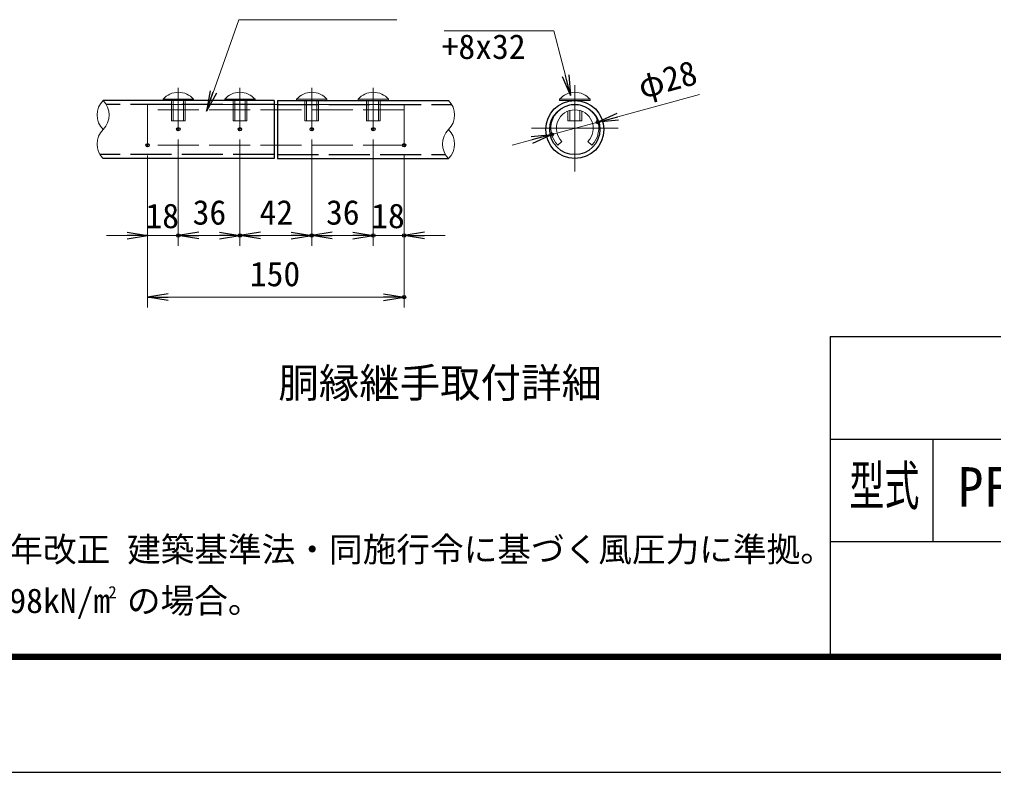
# Model space of a CAD drawing. Units: millimetres, scale not verified, with parts at other scales. Extents: x -6300 to 6300, y -4455 to 4455.
# Drawn here: x 810 to 3658, y -4455 to -2253 of the extents above; entities that cross this region are included whole.
import ezdxf
from ezdxf.enums import TextEntityAlignment as Align

# ---------------------------------------------------------------- set-up
doc = ezdxf.new("R2010")
doc.units = ezdxf.units.MM
doc.header["$LTSCALE"] = 20
doc.header["$PDMODE"] = 32
doc.header["$PDSIZE"] = 10
doc.linetypes.add('DASHED', pattern=[7.5, 6, -1.5])
doc.linetypes.add('USER1', pattern=[50.8, 31.75, -6.35, 6.35, -6.35])
for name, color, linetype, lineweight in [('0-0_D-STR1', 1, 'Continuous', 25), ('0-1_D-STR3', 3, 'Continuous', 13), ('0-2_D-BMK', 2, 'USER1', 13), ('0-4_D-STR-DIM', 7, 'Continuous', 13), ('0-6_Defpoints', 8, 'Continuous', 25), ('0-A_D-STR-TXT', 7, 'Continuous', 13), ('0-B_D-TTL-TXT', 7, 'Continuous', 25), ('0-C_D-TTL', 7, 'Continuous', 25)]:
    doc.layers.add(name, color=color, linetype=linetype, lineweight=lineweight)
doc.layers.add('0-5_0', color=7, linetype='Continuous')
doc.styles.add('ＭＳ ゴシック', font='')
doc.styles.get('ＭＳ ゴシック').set_extended_font_data('MS Gothic')

# ---------------------------------------------------------------- blocks, each defined once
blk = doc.blocks.new('_Open')
at = {"layer": '0-5_0'}
blk.add_line((-20, 3.333), (0, 0), dxfattribs=at)
blk.add_lwpolyline([(-20, -3.333), (0, 0), (-20, 0)], dxfattribs=at)

msp = doc.modelspace()

# ---------------------------------------------------------------- linework, layer by layer
at = {"layer": '0-0_D-STR1'}
for p, q in [((1554.86, -2489.68), (1054.86, -2489.68)), ((1554.86, -2489.68), (1554.86, -2659.68)), ((1564.86, -2489.68), (1564.86, -2659.68)), ((1564.86, -2489.68), (2064.86, -2489.68)), ((1554.86, -2659.68), (1054.86, -2659.68)), ((1564.86, -2659.68), (2064.86, -2659.68))]:
    msp.add_line(p, q, dxfattribs=at)
at = {"layer": '0-0_D-STR1', "linetype": 'DASHED'}
for p, q in [((1554.86, -2501.18), (1063.81, -2501.18)), ((1564.86, -2501.18), (2073.81, -2501.18)), ((1554.86, -2648.18), (1045.92, -2648.18)), ((1564.86, -2648.18), (2055.92, -2648.18))]:
    msp.add_line(p, q, dxfattribs=at)
at = {"layer": '0-0_D-STR1'}
for radius in [85, 73.5]:
    msp.add_circle((2434, -2574.68), radius, dxfattribs=at)
at = {"layer": '0-1_D-STR3', "linetype": 'DASHED'}
for p, q in [((1184.86, -2501.18), (1184.86, -2620.68)), ((1934.86, -2501.18), (1184.86, -2501.18)), ((1254.86, -2489.68), (1254.86, -2549.68)), ((1259.86, -2489.68), (1259.86, -2549.68)), ((1289.86, -2489.68), (1289.86, -2549.68)), ((1294.86, -2489.68), (1294.86, -2549.68)), ((1434.86, -2489.68), (1434.86, -2549.68)), ((1439.86, -2489.68), (1439.86, -2549.68)), ((1469.86, -2489.68), (1469.86, -2549.68)), ((1474.86, -2489.68), (1474.86, -2549.68)), ((1644.86, -2489.68), (1644.86, -2549.68)), ((1649.86, -2489.68), (1649.86, -2549.68)), ((1679.86, -2489.68), (1679.86, -2549.68)), ((1684.86, -2489.68), (1684.86, -2549.68)), ((1824.86, -2489.68), (1824.86, -2549.68)), ((1829.86, -2489.68), (1829.86, -2549.68)), ((1859.86, -2489.68), (1859.86, -2549.68)), ((1864.86, -2489.68), (1864.86, -2549.68)), ((1934.86, -2501.18), (1934.86, -2620.68)), ((1934.86, -2517.18), (1184.86, -2517.18)), ((1254.86, -2549.68), (1294.86, -2549.68)), ((1434.86, -2549.68), (1474.86, -2549.68)), ((1684.86, -2549.68), (1644.86, -2549.68)), ((1864.86, -2549.68), (1824.86, -2549.68)), ((1934.86, -2620.68), (1184.86, -2620.68))]:
    msp.add_line(p, q, dxfattribs=at)
at = {"layer": '0-1_D-STR3'}
for p, q in [((1230.36, -2486.21), (1319.36, -2486.21)), ((1230.36, -2486.21), (1230.36, -2489.68)), ((1230.36, -2489.68), (1319.36, -2489.68)), ((1319.36, -2486.21), (1319.36, -2489.68)), ((1410.36, -2486.21), (1499.36, -2486.21)), ((1410.36, -2486.21), (1410.36, -2489.68)), ((1410.36, -2489.68), (1499.36, -2489.68)), ((1499.36, -2486.21), (1499.36, -2489.68)), ((1709.36, -2486.21), (1620.36, -2486.21)), ((1620.36, -2486.21), (1620.36, -2489.68)), ((1709.36, -2489.68), (1620.36, -2489.68)), ((1709.36, -2486.21), (1709.36, -2489.68)), ((1889.36, -2486.21), (1800.36, -2486.21)), ((1800.36, -2486.21), (1800.36, -2489.68)), ((1889.36, -2489.68), (1800.36, -2489.68)), ((1889.36, -2486.21), (1889.36, -2489.68)), ((2478.5, -2486.21), (2389.5, -2486.21)), ((2389.5, -2486.21), (2389.5, -2489.68)), ((2478.5, -2489.68), (2389.5, -2489.68)), ((2414, -2489.68), (2414, -2492.07)), ((2419, -2489.68), (2419, -2491.01)), ((2449, -2489.68), (2449, -2491.01)), ((2454, -2489.68), (2454, -2492.07)), ((2478.5, -2486.21), (2478.5, -2489.68)), ((2414, -2521.02), (2414, -2549.68)), ((2419, -2519.3), (2419, -2549.68)), ((2449, -2519.3), (2449, -2549.68)), ((2454, -2521.02), (2454, -2549.68)), ((2454, -2549.68), (2414, -2549.68)), ((2395.82, -2609.36), (2384.5, -2620.68)), ((2472.18, -2609.36), (2483.5, -2620.68))]:
    msp.add_line(p, q, dxfattribs=at)
for centre, radius, start, end in [((1274.86, -2524.18), 58.5, 40.47549, 139.52451), ((1454.86, -2524.18), 58.5, 40.47549, 139.52451), ((1664.86, -2524.18), 58.5, 40.47549, 139.52451), ((1844.86, -2524.18), 58.5, 40.47549, 139.52451), ((2434, -2524.18), 58.5, 40.47549, 139.52451), ((2434, -2571.18), 70, 315, 225), ((2434, -2571.18), 54, 315, 225)]:
    msp.add_arc(centre, radius, start, end, dxfattribs=at)
at = {"layer": '0-2_D-BMK'}
for p, q in [((2434, -2444.61), (2434, -2697.75)), ((1274.86, -2453.25), (1274.86, -2573.8)), ((1454.86, -2453.25), (1454.86, -2573.8)), ((1664.86, -2453.25), (1664.86, -2573.8)), ((1844.86, -2453.25), (1844.86, -2573.8)), ((2307.43, -2571.18), (2560.57, -2571.18))]:
    msp.add_line(p, q, dxfattribs=at)
at = {"layer": '0-4_D-STR-DIM'}
for p, q in [((2798.27, -2472.74), (2559.5, -2537.26)), ((2366.42, -2589.44), (2501.58, -2552.92)), ((1274.86, -2603.8), (1274.86, -2914.68)), ((1274.86, -2603.8), (1274.86, -2914.68)), ((1454.86, -2603.8), (1454.86, -2914.68)), ((1454.86, -2603.8), (1454.86, -2914.68)), ((1664.86, -2603.8), (1664.86, -2914.68)), ((1664.86, -2603.8), (1664.86, -2914.68)), ((1844.86, -2603.8), (1844.86, -2914.68)), ((1844.86, -2603.8), (1844.86, -2914.68)), ((2308.5, -2605.09), (2250.58, -2620.75)), ((1184.86, -2650.68), (1184.86, -2914.68)), ((1184.86, -2650.68), (1184.86, -3094.68)), ((1934.86, -2650.68), (1934.86, -2914.68)), ((1934.86, -2650.68), (1934.86, -3094.68)), ((1124.86, -2884.68), (1064.86, -2884.68)), ((1184.86, -2884.68), (1274.86, -2884.68)), ((1334.86, -2884.68), (1394.86, -2884.68)), ((1334.86, -2884.68), (1394.86, -2884.68)), ((1514.86, -2884.68), (1604.86, -2884.68)), ((1724.86, -2884.68), (1784.86, -2884.68)), ((1784.86, -2884.68), (1724.86, -2884.68)), ((1844.86, -2884.68), (1934.86, -2884.68)), ((1994.86, -2884.68), (2054.86, -2884.68)), ((1244.86, -3064.68), (1874.86, -3064.68))]:
    msp.add_line(p, q, dxfattribs=at)
for centre, start, end in [((1097.63, -2532.18), 135.18146, 224.81854), ((1012.09, -2532.18), 315.18146, 44.81854), ((2022.09, -2532.18), 315.18146, 44.81854), ((1097.63, -2617.18), 135.18146, 224.81854), ((2107.63, -2617.18), 135.18146, 224.81854), ((2022.09, -2617.18), 315.18146, 44.81854)]:
    msp.add_arc(centre, 60.3, start, end, dxfattribs=at)
at = {"layer": '0-6_Defpoints'}
for p in [(2501.58, -2552.92), (1274.86, -2573.8), (1454.86, -2573.8), (1664.86, -2573.8), (1844.86, -2573.8), (2366.42, -2589.44), (1184.86, -2620.68), (1934.86, -2620.68), (1274.86, -2884.68), (1454.86, -2884.68), (1664.86, -2884.68), (1844.86, -2884.68), (1934.86, -2884.68), (1934.86, -3064.68)]:
    msp.add_point(p, dxfattribs=at)
at = {"layer": '0-A_D-STR-TXT'}
for points in [[(1913.56, -2253.81), (1451.51, -2253.81), (1357.78, -2519.34)], [(2052.27, -2285.92), (2372.31, -2285.92), (2420.98, -2473.08)]]:
    msp.add_lwpolyline(points, dxfattribs=at)
at = {"layer": '0-C_D-TTL'}
for p, q in [((3180.48, -3179.66), (3180.48, -4109.66)), ((3180.48, -3179.66), (5880.48, -3179.66)), ((3180.48, -3479.66), (5880.48, -3479.66)), ((3480.48, -3479.66), (3480.48, -3779.66)), ((3180.48, -3779.66), (5880.48, -3779.66))]:
    msp.add_line(p, q, dxfattribs=at)
at = {"layer": '0-C_D-TTL', "color": 2}
msp.add_lwpolyline([(-6299.52, 4455.34), (6300.48, 4455.34), (6300.48, -4454.66), (-6299.52, -4454.66)], close=True, dxfattribs=at)
at = {"layer": '0-C_D-TTL'}
for points in [[(-5894.52, 4125.34), (5895.48, 4125.34), (5895.48, -4124.66), (-5894.52, -4124.66)], [(-5890.77, 4121.59), (5891.73, 4121.59), (5891.73, -4120.91), (-5890.77, -4120.91)], [(-5887.02, 4117.84), (5887.98, 4117.84), (5887.98, -4117.16), (-5887.02, -4117.16)], [(-5883.27, 4114.09), (5884.23, 4114.09), (5884.23, -4113.41), (-5883.27, -4113.41)], [(-5879.52, 4110.34), (5880.48, 4110.34), (5880.48, -4109.66), (-5879.52, -4109.66)]]:
    msp.add_lwpolyline(points, close=True, dxfattribs=at)

# ---------------------------------------------------------------- block references
at = {"layer": '0-4_D-STR-DIM', "xscale": 3, "yscale": 3}
for p, rotation in [((2501.58, -2552.92), 195.12217), ((2366.42, -2589.44), 15.12217), ((1274.86, -2884.68), 180), ((1274.86, -2884.68), 180), ((1454.86, -2884.68), 180), ((1664.86, -2884.68), 180), ((1934.86, -2884.68), 180), ((1184.86, -3064.68), 180)]:
    msp.add_blockref('_Open', p, dxfattribs=dict(at, rotation=rotation))
for p in [(1184.86, -2884.68), (1454.86, -2884.68), (1664.86, -2884.68), (1844.86, -2884.68), (1844.86, -2884.68), (1934.86, -3064.68)]:
    msp.add_blockref('_Open', p, dxfattribs=at)
at = {"layer": '0-A_D-STR-TXT', "xscale": 3, "yscale": 3}
for p, rotation in [((2421.48, -2475.01), 284.57643), ((1357.12, -2521.23), 250.55783)]:
    msp.add_blockref('_Open', p, dxfattribs=dict(at, rotation=rotation))

# ---------------------------------------------------------------- texts
at = {"layer": '0-4_D-STR-DIM', "style": 'ＭＳ ゴシック'}
msp.add_text('φ28', height=72.14, rotation=15.122, dxfattribs=at).set_placement((2636.1, -2506.08), align=Align.BOTTOM_LEFT)
for s, p in [('36', (1316.71, -2874.56)), ('42', (1512.28, -2874.56)), ('36', (1706.71, -2874.56)), ('18', (1178.83, -2884.81)), ('18', (1838.83, -2884.81)), ('150', (1483.89, -3054.56))]:
    msp.add_text(s, height=72.14, dxfattribs=at).set_placement(p, align=Align.BOTTOM_LEFT)
at = {"layer": '0-A_D-STR-TXT', "style": 'ＭＳ ゴシック'}
msp.add_text('+8x32', height=72.14, dxfattribs=at).set_placement((2044.65, -2390.1), align=Align.BOTTOM_LEFT)
at = {"layer": '0-B_D-TTL-TXT', "style": 'ＭＳ ゴシック'}
for s, height, p in [('胴縁継手取付詳細', 86.66, (1567.39, -3384.66)), ('（設計条件）風荷重：昭和57年改正 建築基準法・同施行令に基づく風圧力に準拠。', 72.14, (-498.19, -3860.06)), ('（基礎条件）長期許容地耐力98kN/m の場合。', 72.14, (-498.19, -4010.06)), ('2', 36.07, (1070.01, -3956.35))]:
    msp.add_text(s, height=height, dxfattribs=at).set_placement(p, align=Align.BOTTOM_LEFT)
for s, width, p in [('型式', 0.65, (3236.68, -3707.86)), ('PF-1型 H4000', 0.95, (3553.88, -3711.86))]:
    msp.add_text(s, height=115.4, dxfattribs=dict(at, width=width)).set_placement(p, align=Align.BOTTOM_LEFT)

doc.saveas('drawing.dxf')
